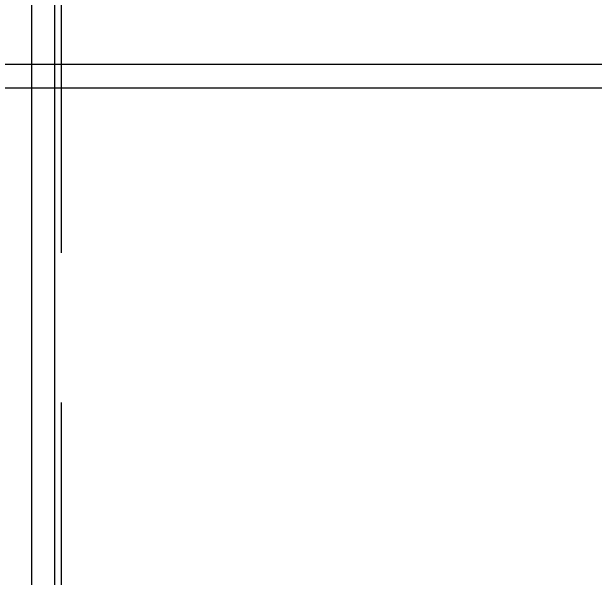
# Model space of a CAD drawing. Header units: inches. Extents: x 21 to 38546, y 13 to 15001.
# Drawn here: x 4460.7 to 4473.1, y 956.17 to 968.21 of the extents above; entities that cross this region are included whole.
import ezdxf

# ---------------------------------------------------------------- set-up
doc = ezdxf.new("R2010")
doc.units = ezdxf.units.IN
doc.header["$MEASUREMENT"] = 0
doc.linetypes.add('HIDDEN', pattern=[9.525, 6.35, -3.175])
for name, color, linetype, lineweight in [('Z_MİM_-KM-IRON-09', 8, 'Continuous', 25), ('Z_MİM_-KM-PAINT', 8, 'Continuous', 25), ('Z_MİM_-KM-STRS-HID', 8, 'HIDDEN', 25), ('Z_MİM_-KM-WALL-PLASTER', 8, 'Continuous', 25), ('Z_MİM_00', 8, 'Continuous', 25)]:
    doc.layers.add(name, color=color, linetype=linetype, lineweight=lineweight)

# ---------------------------------------------------------------- blocks, each defined once
blk = doc.blocks.new('A$C70963ABB')
at = {"layer": 'Z_MİM_-KM-IRON-09'}
blk.add_lwpolyline([(0.4, 20), (0.4, 69.5), (5.4, 69.5), (5.4, 70), (-0.1, 70), (-0.1, 20), (0.4, 20)], dxfattribs=at)

msp = doc.modelspace()

# ---------------------------------------------------------------- linework, layer by layer
at = {"layer": 'Z_MİM_-KM-PAINT'}
msp.add_lwpolyline([(4657.257, 1293.058), (4657.257, 966.583), (3316.258, 966.583), (3316.258, 1621.583), (3026.258, 1621.583), (3026.258, 2597.584), (6847.258, 2597.584), (6847.258, 966.583), (5326.257, 966.583), (5326.257, 1293.058)], dxfattribs=at)
at = {"layer": 'Z_MİM_-KM-STRS-HID'}
msp.add_lwpolyline([(5521.757, 982.083), (5521.757, 582.083), (4461.757, 582.083), (4461.757, 982.083)], dxfattribs=at)
at = {"layer": 'Z_MİM_-KM-WALL-PLASTER'}
msp.add_lwpolyline([(4656.757, 1293.058), (4656.757, 967.083), (3316.758, 967.083), (3316.758, 1622.083), (3026.758, 1622.083), (3026.758, 2597.084), (6846.758, 2597.084), (6846.758, 967.083), (5326.757, 967.083), (5326.757, 1293.058)], dxfattribs=at)

# ---------------------------------------------------------------- block references
at = {"layer": 'Z_MİM_00'}
msp.add_blockref('A$C70963ABB', (4461.22, 912.083), dxfattribs=at)

doc.saveas('drawing.dxf')
